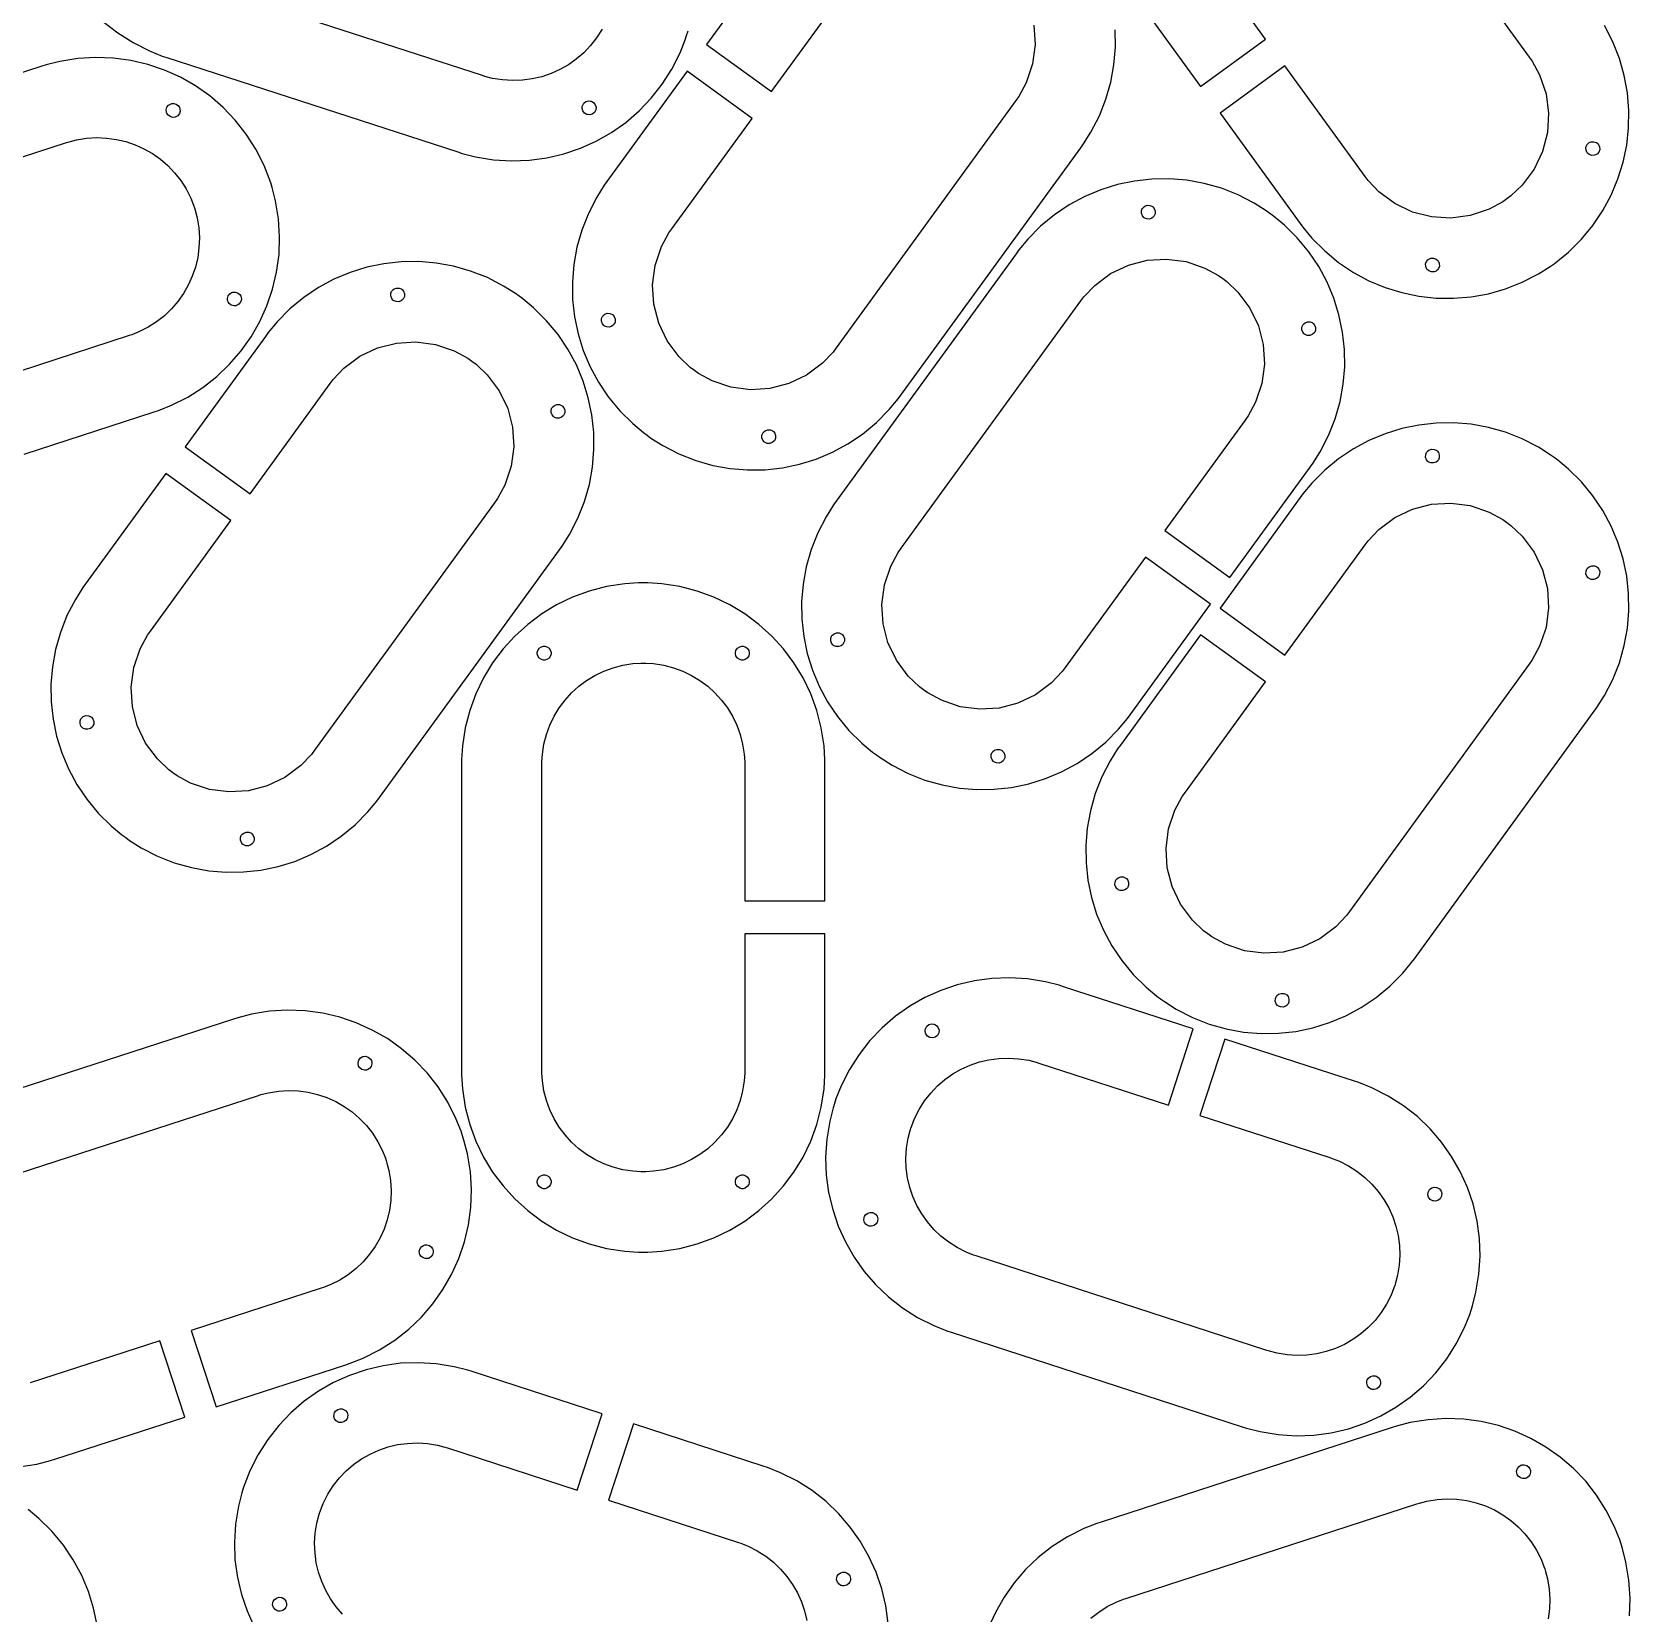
# Model space of a CAD drawing. Extents: x 0 to 47.8, y 0 to 94.9.
# Drawn here: x 23.65 to 47.83, y 25.35 to 49.28 of the extents above; entities that cross this region are included whole.
import ezdxf

# ---------------------------------------------------------------- set-up
doc = ezdxf.new("R2010")
doc.units = 0
doc.layers.get('0').update_dxf_attribs({"linetype": 'CONTINUOUS'})

msp = doc.modelspace()

# ---------------------------------------------------------------- linework, layer by layer
at = {"color": 0}
for points in [[(43.5843, 52.6478), (46.3058, 48.9021), (46.3513, 48.8394), (46.4624, 48.6335), (46.5594, 48.3478), (46.5982, 48.0536), (46.58, 47.7597), (46.5064, 47.4744), (46.3786, 47.2068), (46.1982, 46.965), (46.0288, 46.8033), (45.9663, 46.7579), (45.9036, 46.7125), (45.6976, 46.6014), (45.4119, 46.5043), (45.1178, 46.4656), (44.8239, 46.4838), (44.5386, 46.5574), (44.2708, 46.6851), (44.0292, 46.8656), (43.8675, 47.035), (43.8222, 47.0975), (43.8222, 47.0975), (42.6083, 48.7682), (41.6254, 48.054), (42.8392, 46.3833), (42.8804, 46.3265), (43.0158, 46.1643), (43.2101, 45.9679), (43.4199, 45.7944), (43.6432, 45.6444), (43.8782, 45.5181), (44.1229, 45.4156), (44.3754, 45.3374), (44.6337, 45.2837), (44.8961, 45.2549), (45.1604, 45.2513), (45.4249, 45.2731), (45.6874, 45.3207), (45.9461, 45.3943), (46.1992, 45.4944), (46.4446, 45.6213), (46.6235, 45.7338), (46.6804, 45.775), (46.7372, 45.8164), (46.8994, 45.9518), (47.096, 46.146), (47.2693, 46.3557), (47.4193, 46.579), (47.5457, 46.814), (47.6482, 47.0588), (47.7264, 47.3112), (47.7801, 47.5696), (47.8089, 47.8319), (47.8125, 48.0962), (47.7907, 48.3607), (47.7431, 48.6232), (47.6694, 48.8819), (47.5693, 49.135), (47.4425, 49.3804)], [(40.1178, 50.1292), (41.3315, 48.4585), (42.3144, 49.1726), (41.1007, 50.8432)], [(35.0692, 50.7643), (33.8554, 49.0936), (34.8383, 48.3794), (36.0522, 50.0501)], [(32.2726, 49.3229), (32.1913, 49.1947), (32.0986, 49.0765), (31.9957, 48.9689), (31.8835, 48.8722), (31.7629, 48.7872), (31.6349, 48.7142), (31.5007, 48.6536), (31.361, 48.6061), (31.2168, 48.5721), (31.0693, 48.5521), (30.9192, 48.5465), (30.7676, 48.556), (30.6154, 48.581), (30.501, 48.6099), (30.4637, 48.6219), (26.0603, 50.0526)], [(24.7336, 49.4335), (24.9453, 49.2675), (25.175, 49.1215), (25.4218, 48.9975), (25.6181, 48.9189), (25.6849, 48.8971), (30.0883, 47.4664), (30.1551, 47.4447), (30.36, 47.3931), (30.6326, 47.3483), (30.9042, 47.3314), (31.1731, 47.3413), (31.4375, 47.3769), (31.6957, 47.4381), (31.946, 47.5231), (32.1865, 47.6315), (32.4157, 47.7624), (32.6317, 47.9149), (32.8328, 48.0879), (33.0171, 48.2807), (33.1832, 48.4925), (33.329, 48.7222), (33.4531, 48.969), (33.5318, 49.1651), (33.5535, 49.2319), (33.5751, 49.2989)], [(38.81, 49.3881), (38.8282, 49.094), (38.7894, 48.7999), (38.6925, 48.5143), (38.5813, 48.3082), (38.5358, 48.2456), (35.8144, 44.4999), (35.7689, 44.4374), (35.6074, 44.2679), (35.3656, 44.0875), (35.0978, 43.9597), (34.8126, 43.8861), (34.5188, 43.8679), (34.2246, 43.9067), (33.9389, 44.0038), (33.7329, 44.1149), (33.6703, 44.1603), (33.6076, 44.2057), (33.4383, 44.3674), (33.2578, 44.6092), (33.13, 44.8768), (33.0564, 45.1619), (33.0383, 45.456), (33.0771, 45.7501), (33.1742, 46.0358), (33.2853, 46.2418), (33.3307, 46.3043), (33.3307, 46.3043), (34.5444, 47.975), (33.5615, 48.6892), (32.3478, 47.0185), (32.3064, 46.9617), (32.1939, 46.7828), (32.0672, 46.5374), (31.9671, 46.2843), (31.8933, 46.0256), (31.8457, 45.7629), (31.8239, 45.4986), (31.8276, 45.2343), (31.8564, 44.9719), (31.91, 44.7136), (31.9883, 44.4611), (32.0908, 44.2164), (32.2172, 43.9814), (32.3672, 43.7581), (32.5406, 43.5483), (32.7371, 43.3542), (32.8993, 43.2186), (32.9561, 43.1774), (33.0131, 43.136), (33.1919, 43.0236), (33.4374, 42.8968), (33.6904, 42.7967), (33.9492, 42.7229), (34.2117, 42.6754), (34.4761, 42.6535), (34.7404, 42.6572), (35.0028, 42.686), (35.2611, 42.7396), (35.5136, 42.8179), (35.7583, 42.9204), (35.9933, 43.0468), (36.2167, 43.1968), (36.4264, 43.3701), (36.6206, 43.5667), (36.756, 43.7289), (36.7974, 43.7857), (39.5189, 47.5315), (39.5601, 47.5883), (39.6726, 47.7674), (39.7993, 48.0126), (39.8994, 48.2657), (39.9732, 48.5246), (40.0207, 48.7871), (40.0426, 49.0514), (40.0389, 49.3157)], [(23.5294, 42.8943), (25.4933, 43.5325), (25.5601, 43.5543), (25.7564, 43.6329), (26.0032, 43.7569), (26.2329, 43.9028), (26.4446, 44.0687), (26.6374, 44.2532), (26.8106, 44.4543), (26.9629, 44.6703), (27.0938, 44.8994), (27.2022, 45.14), (27.2874, 45.3903), (27.3483, 45.6485), (27.3842, 45.9129), (27.394, 46.1818), (27.3771, 46.4533), (27.3324, 46.726), (27.2807, 46.9308), (27.2589, 46.9976), (27.2372, 47.0646), (27.1585, 47.2607), (27.0344, 47.5075), (26.8886, 47.7372), (26.7226, 47.9489), (26.5382, 48.1418), (26.3371, 48.3149), (26.1211, 48.4672), (25.8919, 48.5982), (25.6514, 48.7067), (25.4011, 48.7918), (25.1429, 48.8526), (24.8785, 48.8886), (24.6096, 48.8985), (24.3381, 48.8814), (24.0654, 48.8367), (23.8606, 48.785), (23.7938, 48.7633), (19.3904, 47.3325)], [(19.7658, 46.1771), (24.1692, 47.6078), (24.2065, 47.6199), (24.321, 47.6487), (24.4731, 47.6738), (24.6246, 47.6832), (24.7747, 47.6776), (24.9224, 47.6576), (25.0664, 47.6237), (25.2061, 47.5761), (25.3404, 47.5157), (25.4683, 47.4425), (25.5889, 47.3575), (25.7011, 47.2608), (25.804, 47.1532), (25.8967, 47.035), (25.9782, 46.9068), (26.0474, 46.7692), (26.0912, 46.6596), (26.1035, 46.6222), (26.1156, 46.585), (26.1443, 46.4706), (26.1693, 46.3185), (26.1789, 46.1668), (26.1733, 46.0167), (26.1533, 45.8692), (26.1193, 45.725), (26.0718, 45.5853), (26.0113, 45.451), (25.9382, 45.3232), (25.8531, 45.2026), (25.7564, 45.0903), (25.6487, 44.9874), (25.5307, 44.8947), (25.4025, 44.8132), (25.2647, 44.744), (25.1551, 44.7001), (25.1179, 44.6881), (25.1179, 44.6881), (23.154, 44.0499)], [(22.6685, 31.7547), (27.0718, 33.1854), (27.1092, 33.1975), (27.2235, 33.2264), (27.3757, 33.2514), (27.5272, 33.2608), (27.6774, 33.2553), (27.8249, 33.2353), (27.969, 33.2014), (28.1087, 33.1538), (28.2431, 33.0932), (28.371, 33.0201), (28.4915, 32.9351), (28.6036, 32.8385), (28.7067, 32.7308), (28.7993, 32.6126), (28.8807, 32.4844), (28.95, 32.3467), (28.9939, 32.2372), (29.006, 32.1999), (29.0181, 32.1626), (29.0469, 32.0482), (29.0719, 31.8961), (29.0814, 31.7444), (29.0758, 31.5943), (29.0558, 31.4468), (29.0219, 31.3026), (28.9744, 31.1629), (28.9139, 31.0286), (28.8408, 30.9008), (28.7557, 30.7803), (28.659, 30.6679), (28.5514, 30.565), (28.4333, 30.4724), (28.305, 30.3908), (28.1674, 30.3217), (28.0578, 30.2778), (28.0206, 30.2657), (28.0206, 30.2657), (26.0565, 29.6275), (26.4321, 28.4719), (28.396, 29.1101), (28.4628, 29.1319), (28.659, 29.2106), (28.9057, 29.3346), (29.1354, 29.4804), (29.3472, 29.6464), (29.54, 29.8308), (29.7131, 30.0319), (29.8656, 30.2479), (29.9964, 30.4771), (30.1049, 30.7176), (30.19, 30.9679), (30.251, 31.2261), (30.2868, 31.4906), (30.2967, 31.7594), (30.2797, 32.031), (30.2349, 32.3036), (30.1833, 32.5085), (30.1615, 32.5753), (30.1399, 32.6422), (30.0611, 32.8383), (29.9371, 33.0851), (29.7912, 33.3149), (29.6253, 33.5265), (29.4408, 33.7194), (29.2397, 33.8925), (29.0237, 34.0449), (28.7946, 34.1758), (28.554, 34.2843), (28.3038, 34.3694), (28.0456, 34.4303), (27.7811, 34.4663), (27.5122, 34.4761), (27.2407, 34.459), (26.9681, 34.4143), (26.7632, 34.3626), (26.6964, 34.341), (22.2929, 32.9101)], [(23.4482, 27.5613), (23.7207, 27.606), (23.9257, 27.6576), (23.9925, 27.6793), (25.9565, 28.3175), (25.5811, 29.4731), (23.6171, 28.8349)], [(28.3457, 25.3321), (28.2492, 25.4443), (28.164, 25.565), (28.091, 25.6928), (28.0304, 25.8271), (27.9829, 25.9668), (27.9489, 26.111), (27.9289, 26.2585), (27.9233, 26.4086), (27.9329, 26.5603), (27.9578, 26.7124), (27.9867, 26.8268), (27.9989, 26.864), (28.011, 26.9014), (28.0549, 27.011), (28.124, 27.1486), (28.2056, 27.2768), (28.2982, 27.395), (28.4011, 27.5026), (28.5133, 27.5993), (28.6339, 27.6843), (28.7618, 27.7575), (28.8961, 27.8179), (29.0358, 27.8656), (29.1799, 27.8994), (29.3275, 27.9194), (29.4776, 27.925), (29.6292, 27.9156), (29.7813, 27.8906), (29.8957, 27.8617), (29.9331, 27.8496), (29.9331, 27.8496), (31.8969, 27.2114), (32.2725, 28.3669), (30.3085, 29.0051), (30.2417, 29.0268), (30.0367, 29.0785), (29.7642, 29.1233), (29.4925, 29.1403), (29.2238, 29.1304), (28.9593, 29.0944), (28.7011, 29.0336), (28.4508, 28.9485), (28.2103, 28.84), (27.9811, 28.709), (27.7651, 28.5567), (27.564, 28.3836), (27.3796, 28.1907), (27.2136, 27.979), (27.0678, 27.7493), (26.9437, 27.5025), (26.865, 27.3064), (26.8433, 27.2394), (26.8215, 27.1726), (26.7699, 26.9678), (26.7251, 26.6951), (26.7082, 26.4236), (26.7181, 26.1547), (26.7539, 25.8903), (26.8149, 25.6321), (26.9, 25.3818), (27.0085, 25.1413)], [(36.6028, 25.194), (36.5669, 25.4583), (36.506, 25.7165), (36.4208, 25.9668), (36.3124, 26.2074), (36.1815, 26.4365), (36.029, 26.6525), (35.856, 26.8536), (35.6632, 27.0381), (35.4514, 27.204), (35.2217, 27.35), (34.975, 27.474), (34.7788, 27.5526), (34.7119, 27.5743), (32.7481, 28.2125), (32.3725, 27.0569), (34.3364, 26.4188), (34.3737, 26.4067), (34.4832, 26.3628), (34.621, 26.2936), (34.7493, 26.2121), (34.8674, 26.1194), (34.975, 26.0165), (35.0717, 25.9043), (35.1568, 25.7838), (35.2297, 25.6558), (35.2903, 25.5215), (35.3378, 25.3818), (35.3718, 25.2378)], [(47.8208, 25.3085), (47.8307, 25.5774), (47.8138, 25.849), (47.769, 26.1215), (47.7174, 26.3264), (47.6957, 26.3933), (47.6739, 26.4601), (47.5953, 26.6564), (47.4712, 26.9032), (47.3254, 27.1329), (47.1593, 27.3446), (46.9749, 27.5374), (46.7737, 27.7106), (46.5578, 27.8629), (46.3287, 27.9938), (46.0881, 28.1022), (45.8379, 28.1874), (45.5796, 28.2483), (45.3153, 28.2842), (45.0464, 28.294), (44.7749, 28.2771), (44.5022, 28.2324), (44.2974, 28.1807), (44.2304, 28.1589), (39.8271, 26.7282), (39.7601, 26.7064), (39.564, 26.6278), (39.3172, 26.5038), (39.0875, 26.3579), (38.8757, 26.1919), (38.6829, 26.0075), (38.5099, 25.8064), (38.3574, 25.5904), (38.2265, 25.3613), (38.1181, 25.1207)], [(24.6321, 25.1651), (24.5785, 25.4235), (24.5003, 25.676), (24.3978, 25.9207), (24.2714, 26.1557), (24.1212, 26.379), (23.9479, 26.5888), (23.7515, 26.7829), (23.5893, 26.9185)], [(39.6715, 25.2733), (39.7897, 25.366), (39.9179, 25.4474), (40.0557, 25.5167), (40.1651, 25.5606), (40.2025, 25.5726), (44.606, 27.0033), (44.6432, 27.0156), (44.7576, 27.0444), (44.9097, 27.0693), (45.0612, 27.0789), (45.2114, 27.0733), (45.359, 27.0533), (45.5031, 27.0193), (45.6428, 26.9718), (45.7771, 26.9112), (45.905, 26.8382), (46.0256, 26.7531), (46.1378, 26.6565), (46.2407, 26.5489), (46.3333, 26.4307), (46.4149, 26.3025), (46.484, 26.1647), (46.5279, 26.0551), (46.5401, 26.0179), (46.5522, 25.9806), (46.5811, 25.8661), (46.606, 25.714), (46.6156, 25.5625), (46.61, 25.4124), (46.59, 25.2647)]]:
    msp.add_lwpolyline(points, dxfattribs=at)
for points in [[(25.815, 47.9953), (25.8053, 47.9921), (25.7736, 47.9906), (25.7349, 48.0017), (25.7032, 48.0264), (25.6858, 48.0531), (25.6826, 48.0628), (25.6796, 48.0725), (25.6778, 48.1042), (25.689, 48.1429), (25.7138, 48.1746), (25.7404, 48.1919), (25.7501, 48.195), (25.7599, 48.1982), (25.7915, 48.1999), (25.8301, 48.1888), (25.8619, 48.1639), (25.8792, 48.1374), (25.8825, 48.1276), (25.8856, 48.1179), (25.8872, 48.0862), (25.8761, 48.0475), (25.8513, 48.0158), (25.8247, 47.9985), (25.815, 47.9953)], [(32.1096, 48.2344), (32.1192, 48.2312), (32.1458, 48.2139), (32.1707, 48.1822), (32.1818, 48.1436), (32.1801, 48.1118), (32.1769, 48.1021), (32.1738, 48.0924), (32.1565, 48.0658), (32.1247, 48.041), (32.0861, 48.0299), (32.0543, 48.0315), (32.0446, 48.0347), (32.0349, 48.0378), (32.0083, 48.0551), (31.9835, 48.0868), (31.9724, 48.1256), (31.974, 48.1572), (31.9772, 48.1669), (31.9804, 48.1767), (31.9976, 48.2033), (32.0294, 48.2281), (32.0681, 48.2392), (32.0997, 48.2375), (32.1096, 48.2344)], [(47.1829, 47.4565), (47.1769, 47.4649), (47.1656, 47.4944), (47.1642, 47.5347), (47.1779, 47.5725), (47.1979, 47.5972), (47.2063, 47.6032), (47.2144, 47.6092), (47.244, 47.6206), (47.2843, 47.6221), (47.3222, 47.6082), (47.3468, 47.5883), (47.3529, 47.58), (47.3589, 47.5717), (47.3701, 47.5421), (47.3715, 47.5018), (47.3579, 47.464), (47.3379, 47.4393), (47.3296, 47.4333), (47.3214, 47.4274), (47.2917, 47.416), (47.2515, 47.4146), (47.2136, 47.4283), (47.1889, 47.4483), (47.1829, 47.4565)], [(42.0053, 43.4085), (40.7914, 41.7378), (41.7743, 41.0236), (42.9882, 42.6942), (43.0294, 42.7511), (43.1419, 42.93), (43.2688, 43.1754), (43.3688, 43.4285), (43.4425, 43.6872), (43.4901, 43.9499), (43.5119, 44.2143), (43.5083, 44.4786), (43.4794, 44.7408), (43.4258, 44.9993), (43.3476, 45.2518), (43.2451, 45.4965), (43.1188, 45.7314), (42.9686, 45.9547), (42.7953, 46.1644), (42.5989, 46.3588), (42.4365, 46.4942), (42.3797, 46.5354), (42.3229, 46.5768), (42.1439, 46.6893), (41.8986, 46.816), (41.6456, 46.9161), (41.3867, 46.9899), (41.1242, 47.0375), (40.8597, 47.0593), (40.5954, 47.0556), (40.3331, 47.0268), (40.0747, 46.9732), (39.8222, 46.8949), (39.5775, 46.7925), (39.3425, 46.6661), (39.1193, 46.516), (38.9094, 46.3426), (38.7153, 46.1463), (38.5799, 45.9839), (38.5386, 45.9271), (35.8171, 42.1813), (35.7758, 42.1244), (35.6633, 41.9456), (35.5365, 41.7001), (35.4364, 41.4471), (35.3628, 41.1883), (35.3151, 40.9258), (35.2933, 40.6614), (35.2969, 40.3971), (35.3257, 40.1347), (35.3794, 39.8764), (35.4576, 39.6237), (35.5601, 39.3792), (35.6865, 39.1442), (35.8365, 38.9208), (36.0099, 38.7111), (36.2064, 38.5168), (36.3686, 38.3814), (36.4256, 38.3401), (36.4824, 38.2989), (36.6613, 38.1864), (36.9067, 38.0596), (37.1597, 37.9594), (37.4185, 37.8858), (37.6811, 37.8382), (37.9454, 37.8164), (38.2097, 37.82), (38.4721, 37.8488), (38.7304, 37.9025), (38.9829, 37.9807), (39.2276, 38.0832), (39.4626, 38.2096), (39.686, 38.3596), (39.8957, 38.5331), (40.0899, 38.7294), (40.2254, 38.8917), (40.2667, 38.9485), (41.4804, 40.6192), (40.4975, 41.3333), (39.2837, 39.6626), (39.2383, 39.6001), (39.0767, 39.4307), (38.8349, 39.2503), (38.5672, 39.1225), (38.2819, 39.0489), (37.9881, 39.0307), (37.6939, 39.0694), (37.4082, 39.1665), (37.2022, 39.2776), (37.1396, 39.3231), (37.0771, 39.3686), (36.9076, 39.5301), (36.7272, 39.7718), (36.5994, 40.0396), (36.5258, 40.3249), (36.5076, 40.6188), (36.5464, 40.9129), (36.6435, 41.1986), (36.7546, 41.4046), (36.8001, 41.4672), (39.5215, 45.2129), (39.5669, 45.2756), (39.7286, 45.4449), (39.9703, 45.6254), (40.2381, 45.7532), (40.5232, 45.8268), (40.8172, 45.8449), (41.1113, 45.8061), (41.3969, 45.7092), (41.6029, 45.5979), (41.6656, 45.5525), (41.7282, 45.5071), (41.8975, 45.3456), (42.0781, 45.1037), (42.2058, 44.836), (42.2794, 44.5508), (42.2975, 44.2568), (42.2587, 43.9628), (42.1618, 43.6771), (42.0506, 43.471), (42.0053, 43.4085)], [(40.6253, 46.4938), (40.6192, 46.4856), (40.5944, 46.4656), (40.5567, 46.4518), (40.5164, 46.4532), (40.4868, 46.4646), (40.4785, 46.4706), (40.4703, 46.4767), (40.4503, 46.5013), (40.4365, 46.5392), (40.4379, 46.5793), (40.4493, 46.609), (40.4553, 46.6172), (40.4612, 46.6256), (40.486, 46.6456), (40.5237, 46.6592), (40.564, 46.6578), (40.5936, 46.6465), (40.6019, 46.6404), (40.6101, 46.6344), (40.6301, 46.6099), (40.6439, 46.5719), (40.6425, 46.5318), (40.6312, 46.5021), (40.6253, 46.4938)], [(25.439, 40.2151), (26.6528, 41.8857), (25.6699, 42.5999), (24.456, 40.9293), (24.4147, 40.8724), (24.3022, 40.6935), (24.1754, 40.4481), (24.0754, 40.195), (24.0017, 39.9362), (23.954, 39.6738), (23.9322, 39.4093), (23.9358, 39.145), (23.9646, 38.8826), (24.0183, 38.6243), (24.0965, 38.3718), (24.199, 38.1271), (24.3254, 37.8921), (24.4754, 37.6687), (24.6487, 37.459), (24.8453, 37.2649), (25.0075, 37.1294), (25.0644, 37.0881), (25.1212, 37.0468), (25.3001, 36.9343), (25.5456, 36.8075), (25.7986, 36.7075), (26.0574, 36.6337), (26.32, 36.5861), (26.5843, 36.5643), (26.8487, 36.5679), (27.111, 36.5967), (27.3693, 36.6504), (27.6219, 36.7286), (27.8665, 36.8311), (28.1015, 36.9575), (28.3249, 37.1076), (28.5346, 37.281), (28.7289, 37.4774), (28.8643, 37.6396), (28.9056, 37.6964), (31.6271, 41.4422), (31.6683, 41.499), (31.7808, 41.6781), (31.9076, 41.9235), (32.0076, 42.1765), (32.0814, 42.4353), (32.129, 42.6978), (32.1508, 42.9622), (32.1472, 43.2265), (32.1183, 43.4889), (32.0647, 43.7472), (31.9865, 43.9997), (31.884, 44.2444), (31.7576, 44.4794), (31.6075, 44.7028), (31.4342, 44.9125), (31.2378, 45.1067), (31.0756, 45.2421), (31.0186, 45.2835), (30.9618, 45.3247), (30.7828, 45.4372), (30.5375, 45.564), (30.2844, 45.664), (30.0256, 45.7378), (29.7631, 45.7854), (29.4986, 45.8072), (29.2343, 45.8036), (28.9719, 45.7749), (28.7136, 45.7211), (28.4611, 45.6429), (28.2164, 45.5404), (27.9814, 45.414), (27.7582, 45.2639), (27.5483, 45.0906), (27.3542, 44.8942), (27.2188, 44.7319), (27.1775, 44.675), (25.9638, 43.0044), (26.9467, 42.2903), (28.1604, 43.9608), (28.2058, 44.0235), (28.3675, 44.1929), (28.6092, 44.3733), (28.8769, 44.5011), (29.1621, 44.5747), (29.4561, 44.5929), (29.7503, 44.554), (30.0358, 44.4571), (30.2419, 44.346), (30.3046, 44.3004), (30.3671, 44.255), (30.5365, 44.0935), (30.7169, 43.8517), (30.8447, 43.5839), (30.9183, 43.2988), (30.9365, 43.0049), (30.8976, 42.7107), (30.8007, 42.425), (30.6894, 42.219), (30.6442, 42.1564), (27.9226, 38.4106), (27.8772, 38.3481), (27.7156, 38.1786), (27.4739, 37.9982), (27.2061, 37.8704), (26.9208, 37.7968), (26.6269, 37.7786), (26.3328, 37.8175), (26.0471, 37.9144), (25.8411, 38.0256), (25.7785, 38.071), (25.716, 38.1165), (25.5465, 38.2781), (25.3661, 38.5199), (25.2383, 38.7876), (25.1647, 39.0728), (25.1465, 39.3667), (25.1853, 39.6608), (25.2824, 39.9465), (25.3935, 40.1525), (25.439, 40.2151)], [(44.756, 45.6932), (44.7499, 45.7015), (44.7386, 45.7311), (44.7371, 45.7714), (44.751, 45.8092), (44.7708, 45.8339), (44.7792, 45.8399), (44.7874, 45.8458), (44.8169, 45.8572), (44.8572, 45.8586), (44.8951, 45.8449), (44.9199, 45.8249), (44.9258, 45.8167), (44.9318, 45.8083), (44.9432, 45.7788), (44.9446, 45.7385), (44.9308, 45.7007), (44.9108, 45.676), (44.9025, 45.67), (44.8943, 45.664), (44.8646, 45.6526), (44.8244, 45.6512), (44.7865, 45.665), (44.7619, 45.685), (44.756, 45.6932)], [(26.7421, 45.1421), (26.7324, 45.139), (26.7006, 45.1374), (26.6619, 45.1485), (26.6303, 45.1732), (26.6129, 45.1999), (26.6097, 45.2096), (26.6065, 45.2193), (26.6049, 45.251), (26.616, 45.2897), (26.6408, 45.3214), (26.6674, 45.3387), (26.6771, 45.3418), (26.6868, 45.345), (26.7185, 45.3467), (26.7572, 45.3356), (26.7889, 45.3108), (26.8063, 45.2842), (26.8094, 45.2744), (26.8126, 45.2647), (26.8143, 45.2331), (26.8031, 45.1943), (26.7783, 45.1626), (26.7518, 45.1453), (26.7421, 45.1421)], [(29.0942, 45.3651), (29.1001, 45.3735), (29.1249, 45.3935), (29.1626, 45.4072), (29.2029, 45.4058), (29.2326, 45.3944), (29.2408, 45.3883), (29.2492, 45.3825), (29.269, 45.3578), (29.2828, 45.32), (29.2814, 45.2797), (29.2701, 45.25), (29.2642, 45.2418), (29.2581, 45.2335), (29.2333, 45.2136), (29.1956, 45.1999), (29.1553, 45.2013), (29.1257, 45.2125), (29.1174, 45.2185), (29.1092, 45.2246), (29.0892, 45.2493), (29.0754, 45.2871), (29.0768, 45.3274), (29.0882, 45.3569), (29.0942, 45.3651)], [(32.2837, 44.9824), (32.2897, 44.9906), (32.3143, 45.0106), (32.3522, 45.0243), (32.3924, 45.0229), (32.4221, 45.0115), (32.4303, 45.0056), (32.4386, 44.9996), (32.4586, 44.9749), (32.4722, 44.9371), (32.4708, 44.8968), (32.4596, 44.8672), (32.4536, 44.8589), (32.4475, 44.8507), (32.4229, 44.8307), (32.385, 44.8169), (32.3447, 44.8183), (32.3151, 44.8297), (32.3069, 44.8357), (32.2986, 44.8417), (32.2786, 44.8664), (32.2649, 44.9042), (32.2662, 44.9444), (32.2776, 44.974), (32.2837, 44.9824)], [(43.0522, 44.7304), (43.0463, 44.7222), (43.0215, 44.7022), (42.9838, 44.6885), (42.9435, 44.6899), (42.9139, 44.7013), (42.9056, 44.7072), (42.8974, 44.7132), (42.8774, 44.7379), (42.8636, 44.7758), (42.865, 44.816), (42.8763, 44.8457), (42.8824, 44.8539), (42.8883, 44.8622), (42.9131, 44.8822), (42.9508, 44.8958), (42.9911, 44.8944), (43.0207, 44.8832), (43.029, 44.8771), (43.0372, 44.8711), (43.0572, 44.8465), (43.071, 44.8086), (43.0696, 44.7683), (43.0582, 44.7387), (43.0522, 44.7304)], [(31.5213, 43.6018), (31.5272, 43.6101), (31.5519, 43.6301), (31.5897, 43.6439), (31.63, 43.6425), (31.6596, 43.6311), (31.6679, 43.625), (31.6761, 43.619), (31.6961, 43.5944), (31.7099, 43.5565), (31.7085, 43.5164), (31.6971, 43.4867), (31.6911, 43.4785), (31.6851, 43.4701), (31.6604, 43.4501), (31.6226, 43.4365), (31.5824, 43.4379), (31.5528, 43.4492), (31.5444, 43.4551), (31.5363, 43.4612), (31.5162, 43.4858), (31.5025, 43.5237), (31.5039, 43.564), (31.5153, 43.5936), (31.5213, 43.6018)], [(41.1006, 37.774), (42.3144, 39.4446), (41.3314, 40.1587), (40.1176, 38.4881), (40.0763, 38.4313), (39.9637, 38.2524), (39.8371, 38.0069), (39.7369, 37.7539), (39.6632, 37.4951), (39.6157, 37.2326), (39.5938, 36.9682), (39.5975, 36.7039), (39.6263, 36.4415), (39.6799, 36.1832), (39.7582, 35.9307), (39.8606, 35.686), (39.9871, 35.451), (40.1371, 35.2276), (40.3104, 35.0179), (40.5069, 34.8238), (40.6692, 34.6882), (40.726, 34.6469), (40.7829, 34.6057), (40.9618, 34.4932), (41.2072, 34.3664), (41.4603, 34.2664), (41.719, 34.1926), (41.9815, 34.145), (42.246, 34.1232), (42.5103, 34.1268), (42.7726, 34.1556), (43.031, 34.2093), (43.2835, 34.2875), (43.5282, 34.39), (43.7632, 34.5164), (43.9865, 34.6664), (44.1962, 34.8397), (44.3904, 35.0363), (44.5258, 35.1985), (44.5672, 35.2553), (47.2888, 39.0011), (47.33, 39.0579), (47.4425, 39.2369), (47.5692, 39.4824), (47.6693, 39.7354), (47.7431, 39.994), (47.7907, 40.2567), (47.8125, 40.5211), (47.8088, 40.7854), (47.78, 41.0476), (47.7264, 41.3061), (47.6481, 41.5586), (47.5457, 41.8033), (47.4192, 42.0383), (47.2692, 42.2617), (47.0958, 42.4714), (46.8993, 42.6656), (46.7371, 42.801), (46.6803, 42.8422), (46.6233, 42.8836), (46.4444, 42.9961), (46.199, 43.1229), (45.946, 43.2229), (45.6872, 43.2967), (45.4247, 43.3443), (45.1603, 43.3661), (44.896, 43.3625), (44.6337, 43.3336), (44.3753, 43.28), (44.1228, 43.2018), (43.8781, 43.0993), (43.6431, 42.9729), (43.4197, 42.8228), (43.21, 42.6494), (43.0158, 42.4531), (42.8804, 42.2907), (42.839, 42.2339), (41.6253, 40.5632), (42.6083, 39.8492), (43.8221, 41.5197), (43.8675, 41.5824), (44.029, 41.7517), (44.2708, 41.9322), (44.5386, 42.06), (44.8238, 42.1336), (45.1176, 42.1517), (45.4118, 42.1129), (45.6975, 42.016), (45.9035, 41.9047), (45.9661, 41.8593), (46.0288, 41.8139), (46.1981, 41.6522), (46.3786, 41.4106), (46.5064, 41.1428), (46.58, 40.8576), (46.5981, 40.5638), (46.5593, 40.2696), (46.4624, 39.9839), (46.3511, 39.7778), (46.3057, 39.7153), (43.5843, 35.9694), (43.5388, 35.9069), (43.3772, 35.7375), (43.1354, 35.5571), (42.8678, 35.4293), (42.5825, 35.3557), (42.2886, 35.3375), (41.9944, 35.3763), (41.7088, 35.4733), (41.5028, 35.5844), (41.4403, 35.6299), (41.3776, 35.6754), (41.2082, 35.8369), (41.0278, 36.0787), (40.9, 36.3465), (40.8264, 36.6317), (40.8082, 36.9256), (40.8469, 37.2197), (40.9439, 37.5054), (41.0551, 37.7114), (41.1006, 37.774)], [(34.7107, 43.219), (34.7167, 43.2272), (34.7414, 43.2472), (34.7793, 43.261), (34.8194, 43.2596), (34.849, 43.2482), (34.8574, 43.2422), (34.8656, 43.2363), (34.8856, 43.2115), (34.8993, 43.1738), (34.8979, 43.1335), (34.8867, 43.1039), (34.8807, 43.0956), (34.8746, 43.0874), (34.8499, 43.0674), (34.8121, 43.0536), (34.7718, 43.055), (34.7422, 43.0664), (34.7339, 43.0724), (34.7257, 43.0783), (34.7057, 43.1031), (34.6919, 43.1408), (34.6933, 43.1811), (34.7047, 43.2107), (34.7107, 43.219)], [(44.7558, 42.924), (44.7618, 42.9324), (44.7865, 42.9524), (44.8243, 42.9661), (44.8646, 42.9647), (44.8942, 42.9533), (44.9025, 42.9472), (44.9107, 42.9413), (44.9307, 42.9167), (44.9444, 42.8788), (44.9431, 42.8386), (44.9317, 42.8089), (44.9257, 42.8006), (44.9197, 42.7924), (44.895, 42.7724), (44.8572, 42.7587), (44.8169, 42.7601), (44.7874, 42.7714), (44.779, 42.7774), (44.7708, 42.7835), (44.7508, 42.8081), (44.7371, 42.846), (44.7385, 42.8861), (44.7497, 42.9158), (44.7558, 42.924)], [(47.1829, 41.1607), (47.1889, 41.169), (47.2136, 41.189), (47.2514, 41.2028), (47.2917, 41.2014), (47.3212, 41.19), (47.3296, 41.1839), (47.3378, 41.1779), (47.3578, 41.1533), (47.3715, 41.1154), (47.3701, 41.0751), (47.3588, 41.0456), (47.3528, 41.0372), (47.3467, 41.029), (47.3221, 41.009), (47.2842, 40.9953), (47.244, 40.9968), (47.2143, 41.0081), (47.2061, 41.014), (47.1978, 41.0201), (47.1778, 41.0447), (47.1642, 41.0826), (47.1656, 41.1228), (47.1768, 41.1525), (47.1829, 41.1607)], [(34.4319, 38.1942), (34.4319, 36.1292), (35.6469, 36.1292), (35.6469, 38.1942), (35.6469, 38.2644), (35.6326, 38.4753), (35.591, 38.7483), (35.5233, 39.0119), (35.4308, 39.2646), (35.315, 39.505), (35.1772, 39.7317), (35.0189, 39.9435), (34.8414, 40.1388), (34.6461, 40.3163), (34.4344, 40.4744), (34.2076, 40.6122), (33.9672, 40.7281), (33.7146, 40.8206), (33.4511, 40.8883), (33.1781, 40.93), (32.9672, 40.9442), (32.8969, 40.9442), (32.8267, 40.9442), (32.6157, 40.93), (32.3426, 40.8883), (32.0792, 40.8206), (31.8265, 40.7281), (31.5861, 40.6122), (31.3593, 40.4744), (31.1476, 40.3163), (30.9524, 40.1388), (30.7749, 39.9435), (30.6165, 39.7317), (30.4787, 39.505), (30.3631, 39.2646), (30.2706, 39.0119), (30.2028, 38.7483), (30.1611, 38.4753), (30.1469, 38.2644), (30.1469, 38.1942), (30.1469, 33.5642), (30.1469, 33.4939), (30.1611, 33.2831), (30.2028, 33.0099), (30.2706, 32.7464), (30.3631, 32.4938), (30.4787, 32.2533), (30.6165, 32.0265), (30.7749, 31.8149), (30.9524, 31.6196), (31.1476, 31.4421), (31.3593, 31.2837), (31.5861, 31.1461), (31.8265, 31.0303), (32.0792, 30.9378), (32.3426, 30.87), (32.6157, 30.8283), (32.8267, 30.8142), (32.8969, 30.8142), (32.9672, 30.8142), (33.1781, 30.8283), (33.4511, 30.87), (33.7146, 30.9378), (33.9672, 31.0303), (34.2076, 31.1461), (34.4344, 31.2837), (34.6461, 31.4421), (34.8414, 31.6196), (35.0189, 31.8149), (35.1772, 32.0265), (35.315, 32.2533), (35.4308, 32.4938), (35.5233, 32.7464), (35.591, 33.0099), (35.6326, 33.2831), (35.6469, 33.4939), (35.6469, 33.5642), (35.6469, 35.6292), (34.4319, 35.6292), (34.4319, 33.5642), (34.4319, 33.5249), (34.4239, 33.4072), (34.4007, 33.2547), (34.3629, 33.1076), (34.3112, 32.9667), (34.2467, 32.8325), (34.1697, 32.706), (34.0814, 32.5878), (33.9824, 32.4787), (33.8733, 32.3797), (33.7551, 32.2912), (33.6286, 32.2144), (33.4944, 32.1499), (33.3533, 32.0982), (33.2063, 32.0603), (33.0539, 32.0371), (32.9361, 32.0292), (32.8969, 32.0292), (32.8576, 32.0292), (32.74, 32.0371), (32.5875, 32.0603), (32.4404, 32.0982), (32.2994, 32.1499), (32.1651, 32.2144), (32.0388, 32.2912), (31.9204, 32.3797), (31.8115, 32.4787), (31.7124, 32.5878), (31.624, 32.706), (31.5471, 32.8325), (31.4825, 32.9667), (31.4308, 33.1076), (31.3931, 33.2547), (31.3699, 33.4072), (31.3619, 33.5249), (31.3619, 33.5642), (31.3619, 38.1942), (31.3619, 38.2333), (31.3699, 38.3511), (31.3931, 38.5035), (31.4308, 38.6506), (31.4825, 38.7917), (31.5471, 38.9258), (31.624, 39.0524), (31.7124, 39.1706), (31.8115, 39.2796), (31.9204, 39.3786), (32.0388, 39.4671), (32.1651, 39.5439), (32.2994, 39.6086), (32.4404, 39.6601), (32.5875, 39.6981), (32.74, 39.7212), (32.8576, 39.7292), (32.8969, 39.7292), (32.9361, 39.7292), (33.0539, 39.7212), (33.2063, 39.6981), (33.3533, 39.6601), (33.4944, 39.6086), (33.6286, 39.5439), (33.7551, 39.4671), (33.8733, 39.3786), (33.9824, 39.2796), (34.0814, 39.1706), (34.1697, 39.0524), (34.2467, 38.9258), (34.3112, 38.7917), (34.3629, 38.6506), (34.4007, 38.5035), (34.4239, 38.3511), (34.4319, 38.2333), (34.4319, 38.1942)], [(35.9229, 40.0217), (35.9169, 40.0133), (35.8922, 39.9935), (35.8544, 39.9797), (35.8142, 39.9811), (35.7844, 39.9925), (35.7762, 39.9985), (35.7679, 40.0044), (35.7481, 40.0292), (35.7342, 40.0669), (35.7356, 40.1072), (35.7471, 40.1369), (35.7531, 40.1451), (35.759, 40.1533), (35.7837, 40.1733), (35.8215, 40.1871), (35.8618, 40.1857), (35.8914, 40.1743), (35.8997, 40.1683), (35.9079, 40.1624), (35.9279, 40.1376), (35.9417, 40.0999), (35.9403, 40.0596), (35.9289, 40.03), (35.9229, 40.0217)], [(31.5019, 39.8792), (31.5019, 39.8689), (31.4936, 39.8383), (31.4711, 39.8049), (31.4378, 39.7825), (31.4071, 39.7742), (31.3969, 39.7742), (31.3867, 39.7742), (31.356, 39.7825), (31.3226, 39.8049), (31.3001, 39.8383), (31.2919, 39.8689), (31.2919, 39.8792), (31.2919, 39.8894), (31.3001, 39.92), (31.3226, 39.9533), (31.356, 39.976), (31.3867, 39.9842), (31.3969, 39.9842), (31.4071, 39.9842), (31.4378, 39.976), (31.4711, 39.9533), (31.4936, 39.92), (31.5019, 39.8894), (31.5019, 39.8792)], [(34.5019, 39.8792), (34.5019, 39.8689), (34.4936, 39.8383), (34.4711, 39.8049), (34.4378, 39.7825), (34.4071, 39.7742), (34.3969, 39.7742), (34.3867, 39.7742), (34.356, 39.7825), (34.3226, 39.8049), (34.3001, 39.8383), (34.2919, 39.8689), (34.2919, 39.8792), (34.2919, 39.8894), (34.3001, 39.92), (34.3226, 39.9533), (34.356, 39.976), (34.3867, 39.9842), (34.3969, 39.9842), (34.4071, 39.9842), (34.4378, 39.976), (34.4711, 39.9533), (34.4936, 39.92), (34.5019, 39.8894), (34.5019, 39.8792)], [(24.3919, 38.8931), (24.3979, 38.9014), (24.4226, 38.9214), (24.4604, 38.935), (24.5007, 38.9336), (24.5303, 38.9224), (24.5386, 38.9162), (24.5468, 38.9103), (24.5668, 38.8857), (24.5806, 38.8478), (24.5792, 38.8075), (24.5678, 38.7779), (24.5618, 38.7696), (24.5558, 38.7614), (24.5311, 38.7414), (24.4933, 38.7276), (24.4531, 38.729), (24.4233, 38.7404), (24.4151, 38.7464), (24.4068, 38.7525), (24.3869, 38.7771), (24.3732, 38.815), (24.3746, 38.8551), (24.386, 38.8849), (24.3919, 38.8931)], [(38.35, 38.2583), (38.3439, 38.25), (38.3192, 38.2301), (38.2814, 38.2164), (38.2411, 38.2178), (38.2115, 38.2292), (38.2033, 38.2351), (38.195, 38.2411), (38.175, 38.2658), (38.1613, 38.3036), (38.1626, 38.3439), (38.174, 38.3735), (38.18, 38.3817), (38.186, 38.39), (38.2107, 38.41), (38.2486, 38.4238), (38.2888, 38.4224), (38.3185, 38.411), (38.3267, 38.405), (38.335, 38.399), (38.3549, 38.3743), (38.3688, 38.3365), (38.3674, 38.2963), (38.356, 38.2667), (38.35, 38.2583)], [(26.8189, 37.1297), (26.8249, 37.1381), (26.8497, 37.1579), (26.8875, 37.1717), (26.9278, 37.1703), (26.9574, 37.159), (26.9657, 37.1529), (26.9739, 37.1469), (26.9938, 37.1222), (27.0076, 37.0844), (27.0062, 37.0442), (26.9949, 37.0146), (26.9889, 37.0062), (26.9829, 36.9981), (26.9581, 36.9781), (26.9203, 36.9643), (26.88, 36.9657), (26.8504, 36.9771), (26.8422, 36.9831), (26.8339, 36.989), (26.814, 37.0138), (26.8001, 37.0515), (26.8015, 37.0918), (26.8129, 37.1215), (26.8189, 37.1297)], [(40.0536, 36.4519), (40.0596, 36.4603), (40.0842, 36.4801), (40.1221, 36.4939), (40.1622, 36.4925), (40.1919, 36.4811), (40.2001, 36.4751), (40.2085, 36.4692), (40.2285, 36.4444), (40.2422, 36.4067), (40.2408, 36.3664), (40.2294, 36.3368), (40.2235, 36.3285), (40.2174, 36.3203), (40.1928, 36.3003), (40.1549, 36.2865), (40.1146, 36.2879), (40.085, 36.2993), (40.0768, 36.3053), (40.0685, 36.3112), (40.0485, 36.336), (40.0347, 36.3737), (40.0363, 36.414), (40.0475, 36.4437), (40.0536, 36.4519)], [(38.8815, 33.6758), (40.8454, 33.0378), (41.221, 34.1933), (39.2569, 34.8314), (39.19, 34.8532), (38.9851, 34.9049), (38.7125, 34.9496), (38.441, 34.9665), (38.1721, 34.9567), (37.9078, 34.9208), (37.6494, 34.8599), (37.3993, 34.7747), (37.1586, 34.6662), (36.9296, 34.5354), (36.7136, 34.3829), (36.5125, 34.2099), (36.3281, 34.0171), (36.1619, 33.8054), (36.0161, 33.5757), (35.8921, 33.3289), (35.8135, 33.1326), (35.7918, 33.0658), (35.77, 32.999), (35.7183, 32.794), (35.6736, 32.5215), (35.6567, 32.2499), (35.6665, 31.981), (35.7024, 31.7167), (35.7633, 31.4583), (35.8485, 31.2081), (35.9568, 30.9675), (36.0878, 30.7383), (36.2401, 30.5224), (36.4132, 30.3214), (36.6061, 30.1369), (36.8178, 29.971), (37.0475, 29.825), (37.2943, 29.701), (37.4904, 29.6224), (37.5574, 29.6006), (41.9608, 28.1699), (42.0276, 28.1482), (42.2325, 28.0965), (42.5051, 28.0518), (42.7767, 28.0347), (43.0456, 28.0446), (43.31, 28.0804), (43.5682, 28.1414), (43.8185, 28.2265), (44.059, 28.335), (44.2882, 28.4658), (44.5042, 28.6183), (44.7051, 28.7914), (44.8896, 28.9843), (45.0557, 29.196), (45.2015, 29.4257), (45.3256, 29.6725), (45.4042, 29.8686), (45.426, 29.9356), (45.4476, 30.0024), (45.4993, 30.2074), (45.544, 30.4799), (45.561, 30.7515), (45.5511, 31.0203), (45.5154, 31.2847), (45.4543, 31.5429), (45.3693, 31.7932), (45.2608, 32.0337), (45.13, 32.2629), (44.9775, 32.4789), (44.8044, 32.68), (44.6117, 32.8643), (44.3999, 33.0304), (44.1701, 33.1762), (43.9233, 33.3003), (43.7272, 33.379), (43.6604, 33.4007), (41.6964, 34.0388), (41.321, 32.8832), (43.2849, 32.2451), (43.3222, 32.2331), (43.4317, 32.1892), (43.5694, 32.1199), (43.6976, 32.0385), (43.8158, 31.9458), (43.9235, 31.8429), (44.0201, 31.7307), (44.1051, 31.6101), (44.1782, 31.4821), (44.2387, 31.3479), (44.2863, 31.2082), (44.3203, 31.064), (44.3403, 30.9165), (44.3458, 30.7664), (44.3364, 30.6149), (44.3114, 30.4626), (44.2825, 30.3482), (44.2704, 30.311), (44.2583, 30.2736), (44.2144, 30.1642), (44.1451, 30.0264), (44.0638, 29.8982), (43.971, 29.78), (43.8681, 29.6724), (43.7558, 29.5757), (43.6353, 29.4907), (43.5075, 29.4176), (43.3731, 29.3571), (43.2333, 29.3096), (43.0893, 29.2756), (42.9417, 29.2556), (42.7917, 29.25), (42.64, 29.2594), (42.4879, 29.2844), (42.3735, 29.3133), (42.3362, 29.3254), (37.9328, 30.7561), (37.8956, 30.7683), (37.786, 30.8122), (37.6482, 30.8814), (37.52, 30.9628), (37.4018, 31.0556), (37.2942, 31.1585), (37.1976, 31.2707), (37.1125, 31.3912), (37.0394, 31.5192), (36.9789, 31.6535), (36.9314, 31.7932), (36.8974, 31.9372), (36.8774, 32.0849), (36.8718, 32.235), (36.8814, 32.3865), (36.9063, 32.5388), (36.9351, 32.6531), (36.9474, 32.6904), (36.9594, 32.7276), (37.0033, 32.8372), (37.0725, 32.975), (37.154, 33.1032), (37.2467, 33.2214), (37.3496, 33.329), (37.4618, 33.4256), (37.5824, 33.5107), (37.7103, 33.5838), (37.8446, 33.6443), (37.9843, 33.6918), (38.1283, 33.7258), (38.276, 33.7458), (38.4261, 33.7514), (38.5776, 33.7418), (38.7297, 33.7169), (38.8442, 33.6881), (38.8815, 33.6758)], [(42.4806, 34.6886), (42.4865, 34.6969), (42.5113, 34.7168), (42.5492, 34.7306), (42.5893, 34.7292), (42.619, 34.7178), (42.6272, 34.7118), (42.6356, 34.7058), (42.6554, 34.6811), (42.6692, 34.6433), (42.6678, 34.6031), (42.6565, 34.5735), (42.6506, 34.5651), (42.6444, 34.5569), (42.6199, 34.5369), (42.5819, 34.5232), (42.5417, 34.5246), (42.5121, 34.536), (42.5039, 34.5419), (42.4956, 34.5479), (42.4756, 34.5726), (42.4618, 34.6104), (42.4632, 34.6507), (42.4746, 34.6803), (42.4806, 34.6886)], [(37.3006, 34.2632), (37.3103, 34.26), (37.3369, 34.2426), (37.3617, 34.211), (37.3728, 34.1724), (37.3711, 34.1406), (37.3681, 34.1308), (37.3649, 34.1211), (37.3475, 34.0946), (37.3158, 34.0697), (37.2771, 34.0586), (37.2454, 34.0603), (37.2357, 34.0635), (37.226, 34.0665), (37.1994, 34.0839), (37.1746, 34.1156), (37.1635, 34.1543), (37.1651, 34.186), (37.1683, 34.1957), (37.1714, 34.2054), (37.1888, 34.2321), (37.2204, 34.2569), (37.2592, 34.2679), (37.2908, 34.2664), (37.3006, 34.2632)], [(28.7176, 33.5729), (28.7078, 33.5697), (28.6761, 33.5682), (28.6374, 33.5793), (28.6057, 33.604), (28.5885, 33.6307), (28.5853, 33.6404), (28.5821, 33.6501), (28.5804, 33.6818), (28.5915, 33.7206), (28.6164, 33.7522), (28.6431, 33.7696), (28.6528, 33.7726), (28.6625, 33.7758), (28.6942, 33.7775), (28.7328, 33.7664), (28.7644, 33.7415), (28.7818, 33.715), (28.785, 33.7053), (28.7882, 33.6956), (28.7897, 33.6639), (28.7788, 33.6251), (28.7539, 33.5935), (28.7274, 33.5761), (28.7176, 33.5729)], [(31.5019, 31.8792), (31.5019, 31.8689), (31.4936, 31.8383), (31.4711, 31.8049), (31.4378, 31.7825), (31.4071, 31.7742), (31.3969, 31.7742), (31.3867, 31.7742), (31.356, 31.7825), (31.3226, 31.8049), (31.3001, 31.8383), (31.2919, 31.8689), (31.2919, 31.8792), (31.2919, 31.8894), (31.3001, 31.92), (31.3226, 31.9533), (31.356, 31.976), (31.3867, 31.9842), (31.3969, 31.9842), (31.4071, 31.9842), (31.4378, 31.976), (31.4711, 31.9533), (31.4936, 31.92), (31.5019, 31.8894), (31.5019, 31.8792)], [(34.5019, 31.8792), (34.5019, 31.8689), (34.4936, 31.8383), (34.4711, 31.8049), (34.4378, 31.7825), (34.4071, 31.7742), (34.3969, 31.7742), (34.3867, 31.7742), (34.356, 31.7825), (34.3226, 31.8049), (34.3001, 31.8383), (34.2919, 31.8689), (34.2919, 31.8792), (34.2919, 31.8894), (34.3001, 31.92), (34.3226, 31.9533), (34.356, 31.976), (34.3867, 31.9842), (34.3969, 31.9842), (34.4071, 31.9842), (34.4378, 31.976), (34.4711, 31.9533), (34.4936, 31.92), (34.5019, 31.8894), (34.5019, 31.8792)], [(44.909, 31.791), (44.9187, 31.7879), (44.9454, 31.7706), (44.9701, 31.7389), (44.9812, 31.7001), (44.9796, 31.6685), (44.9764, 31.6587), (44.9733, 31.649), (44.956, 31.6224), (44.9243, 31.5976), (44.8856, 31.5865), (44.8539, 31.5882), (44.8442, 31.5913), (44.8344, 31.5944), (44.8078, 31.6118), (44.7831, 31.6435), (44.7719, 31.6822), (44.7736, 31.7139), (44.7768, 31.7236), (44.7799, 31.7333), (44.7972, 31.7599), (44.8289, 31.7847), (44.8676, 31.7958), (44.8993, 31.7942), (44.909, 31.791)], [(36.3735, 31.41), (36.3832, 31.4068), (36.4099, 31.3896), (36.4346, 31.3578), (36.4457, 31.3192), (36.4442, 31.2875), (36.441, 31.2776), (36.4378, 31.2679), (36.4204, 31.2414), (36.3888, 31.2165), (36.35, 31.2056), (36.3183, 31.2071), (36.3086, 31.2103), (36.2989, 31.2135), (36.2724, 31.2308), (36.2475, 31.2625), (36.2364, 31.3011), (36.2381, 31.3328), (36.2413, 31.3425), (36.2444, 31.3522), (36.2617, 31.3789), (36.2935, 31.4038), (36.3321, 31.4149), (36.3637, 31.4132), (36.3735, 31.41)], [(29.6446, 30.7197), (29.6349, 30.7167), (29.6032, 30.715), (29.5644, 30.7261), (29.5328, 30.7508), (29.5156, 30.7775), (29.5124, 30.7872), (29.5092, 30.7969), (29.5075, 30.8286), (29.5186, 30.8674), (29.5435, 30.899), (29.57, 30.9164), (29.5797, 30.9194), (29.5894, 30.9226), (29.6211, 30.9243), (29.6599, 30.9132), (29.6915, 30.8883), (29.7089, 30.8618), (29.7121, 30.8521), (29.7153, 30.8424), (29.7168, 30.8107), (29.7057, 30.7719), (29.681, 30.7403), (29.6543, 30.7229), (29.6446, 30.7197)], [(43.9819, 28.9378), (43.9917, 28.9347), (44.0183, 28.9174), (44.0431, 28.8857), (44.0542, 28.8469), (44.0526, 28.8153), (44.0494, 28.8056), (44.0463, 28.7958), (44.0289, 28.7693), (43.9972, 28.7444), (43.9585, 28.7333), (43.9268, 28.735), (43.9171, 28.7381), (43.9074, 28.7413), (43.8807, 28.7586), (43.856, 28.7903), (43.8449, 28.829), (43.8465, 28.8607), (43.8497, 28.8704), (43.8529, 28.8801), (43.8701, 28.9068), (43.9018, 28.9315), (43.9406, 28.9426), (43.9722, 28.941), (43.9819, 28.9378)], [(28.3522, 28.4368), (28.3618, 28.4336), (28.3885, 28.4164), (28.4132, 28.3847), (28.4243, 28.346), (28.4228, 28.3143), (28.4196, 28.3046), (28.4164, 28.2949), (28.399, 28.2682), (28.3674, 28.2435), (28.3286, 28.2324), (28.2969, 28.2339), (28.2872, 28.2371), (28.2775, 28.2403), (28.251, 28.2576), (28.2261, 28.2893), (28.215, 28.3281), (28.2167, 28.3597), (28.2199, 28.3694), (28.2229, 28.3792), (28.2403, 28.4057), (28.2721, 28.4306), (28.3107, 28.4417), (28.3424, 28.44), (28.3522, 28.4368)], [(46.2517, 27.3908), (46.2419, 27.3878), (46.2103, 27.3861), (46.1715, 27.3972), (46.1399, 27.4221), (46.1225, 27.4486), (46.1194, 27.4583), (46.1163, 27.4681), (46.1146, 27.4997), (46.1257, 27.5385), (46.1504, 27.5701), (46.1771, 27.5875), (46.1868, 27.5907), (46.1965, 27.5938), (46.2282, 27.5956), (46.2669, 27.5843), (46.2986, 27.5596), (46.316, 27.5331), (46.3192, 27.5232), (46.3222, 27.5135), (46.3239, 27.4818), (46.3128, 27.4432), (46.2879, 27.4114), (46.2614, 27.3942), (46.2517, 27.3908)], [(35.9606, 25.9647), (35.9703, 25.9615), (35.9969, 25.9442), (36.0217, 25.9125), (36.0328, 25.8738), (36.0313, 25.8421), (36.0281, 25.8324), (36.0249, 25.8226), (36.0075, 25.7961), (35.9758, 25.7713), (35.9371, 25.7601), (35.9054, 25.7618), (35.8957, 25.765), (35.886, 25.7681), (35.8594, 25.7854), (35.8346, 25.8172), (35.8235, 25.8558), (35.8251, 25.8875), (35.8283, 25.8972), (35.8314, 25.9069), (35.8488, 25.9336), (35.8804, 25.9583), (35.9192, 25.9694), (35.9508, 25.9678), (35.9606, 25.9647)], [(27.4251, 25.5836), (27.4347, 25.5806), (27.4614, 25.5632), (27.4863, 25.5315), (27.4972, 25.4928), (27.4957, 25.4611), (27.4925, 25.4514), (27.4893, 25.4417), (27.4719, 25.415), (27.4403, 25.3903), (27.4017, 25.3792), (27.3699, 25.3807), (27.3603, 25.3839), (27.3504, 25.3871), (27.3239, 25.4044), (27.2992, 25.4361), (27.2879, 25.4749), (27.2897, 25.5065), (27.2928, 25.5163), (27.296, 25.526), (27.3132, 25.5526), (27.345, 25.5774), (27.3838, 25.5885), (27.4154, 25.5868), (27.4251, 25.5836)]]:
    msp.add_lwpolyline(points, close=True, dxfattribs=at)

doc.saveas('drawing.dxf')
